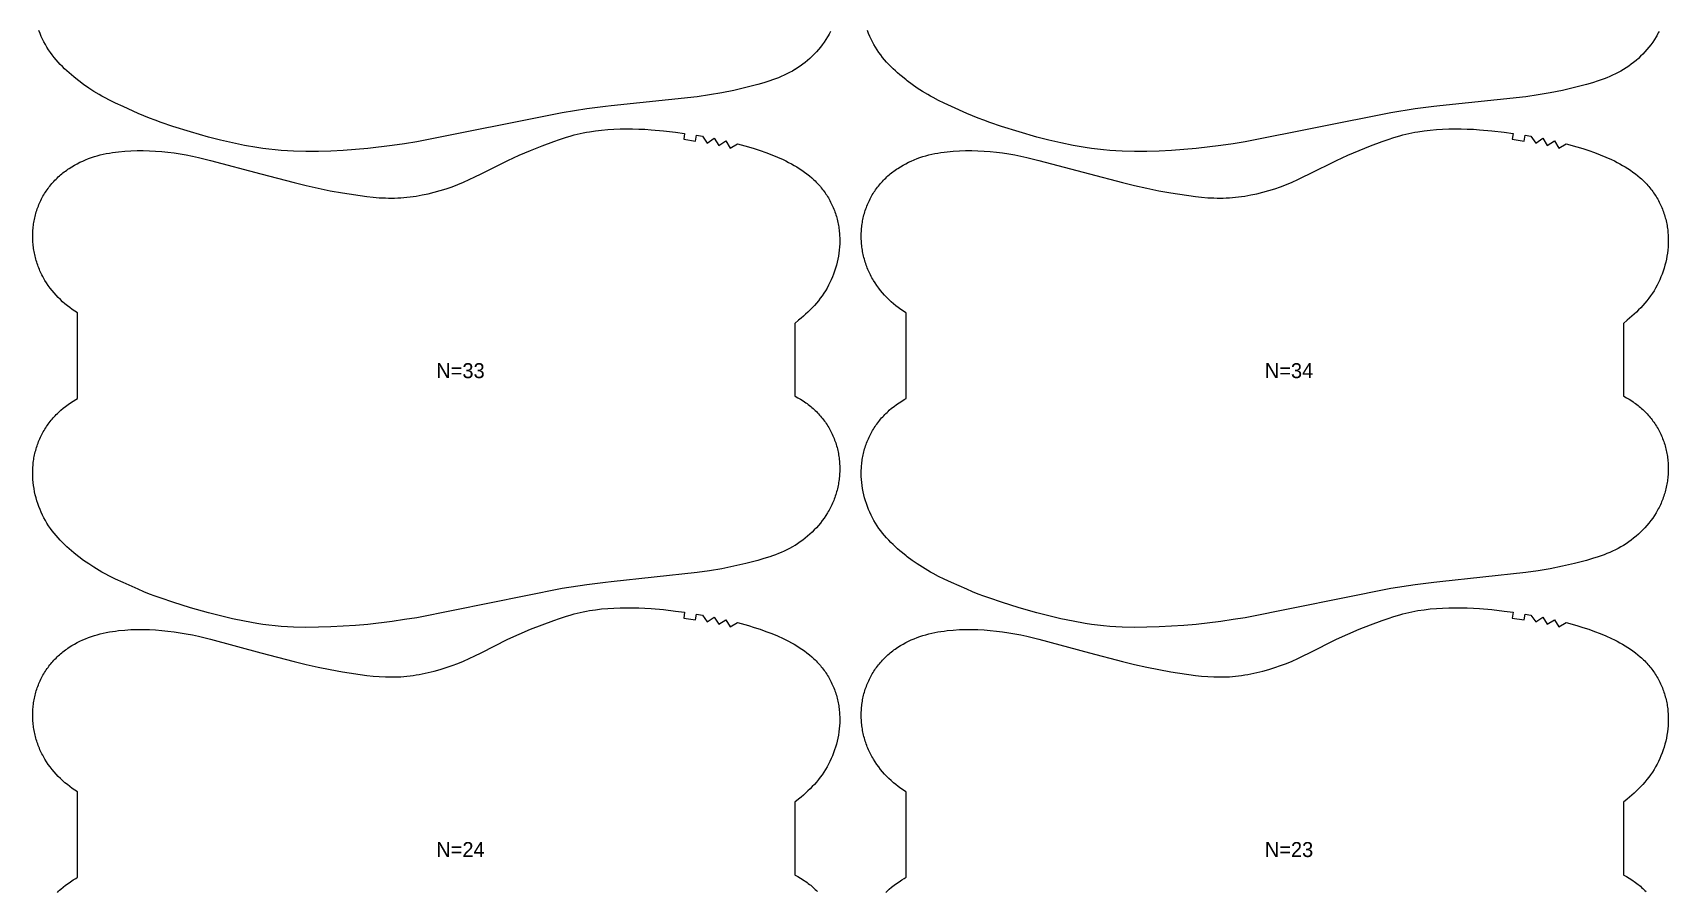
# Model space of a CAD drawing. Header units: inches. Extents: x 1 to 1936, y -76 to 1061.
# Drawn here: x 1108 to 1653, y 487 to 774 of the extents above; entities that cross this region are included whole.
import ezdxf

# ---------------------------------------------------------------- set-up
doc = ezdxf.new("R2010")
doc.units = ezdxf.units.IN

msp = doc.modelspace()

# ---------------------------------------------------------------- linework, layer by layer
at = {"layer": '1'}
for points in [[(1373.7407, 774.2627), (1373.5026, 773.8053), (1373.2563, 773.3522), (1373.002, 772.9034), (1372.7399, 772.459), (1372.1928, 771.5839), (1371.616, 770.7277), (1371.0109, 769.8911), (1370.3787, 769.075), (1369.7204, 768.2801), (1369.0369, 767.5069), (1368.3292, 766.7561), (1367.598, 766.0282), (1366.8442, 765.3238), (1366.0686, 764.6434), (1365.272, 763.9877), (1364.4554, 763.3572), (1363.6195, 762.7524), (1362.7654, 762.1734), (1361.8941, 761.6204), (1361.827, 761.5805), (1361.0068, 761.0934), (1360.1045, 760.5925), (1359.1883, 760.1177), (1358.2592, 759.6693), (1357.3183, 759.2472), (1356.3667, 758.8512), (1355.4055, 758.4792), (1354.4359, 758.1286), (1353.459, 757.7972), (1351.4882, 757.1817), (1349.5023, 756.6129), (1345.5097, 755.5638), (1341.4917, 754.6256), (1337.4472, 753.8029), (1333.379, 753.1066), (1329.2918, 752.5388), (1300.5636, 749.4704), (1298.6248, 749.24), (1292.3677, 748.4965), (1284.2209, 747.1695), (1235.6524, 737.4778), (1231.5785, 736.818), (1227.4924, 736.2339), (1219.2966, 735.2531), (1215.1859, 734.8849), (1211.0684, 734.6014), (1206.9464, 734.3974), (1202.8209, 734.2741), (1198.6932, 734.24), (1194.5672, 734.3268), (1192.5062, 734.4266), (1190.4475, 734.5669), (1188.3922, 734.7488), (1186.3411, 734.9732), (1184.2951, 735.2402), (1182.2544, 735.5472), (1178.1902, 736.2674), (1174.1495, 737.108), (1170.1312, 738.0494), (1166.1337, 739.0765), (1160.2099, 740.7622), (1154.2743, 742.6292), (1150.3615, 743.9466), (1148.4199, 744.6452), (1146.4934, 745.3817), (1144.5843, 746.1613), (1142.6889, 746.9754), (1137.6675, 749.24), (1135.1604, 750.3707), (1133.3022, 751.2672), (1131.4705, 752.2137), (1130.5673, 752.7106), (1129.6731, 753.2237), (1127.9112, 754.2962), (1126.1846, 755.4264), (1124.4929, 756.6094), (1122.8369, 757.842), (1122.5, 758.1098), (1121.2214, 759.1264), (1120.4308, 759.7894), (1119.6524, 760.4668), (1118.8872, 761.1592), (1118.1358, 761.867), (1117.3991, 762.5908), (1116.6789, 763.331), (1115.9771, 764.0882), (1115.2954, 764.8628), (1114.6358, 765.6554), (1114.0002, 766.4666), (1113.3904, 767.2967), (1112.8084, 768.1464), (1112.2556, 769.0158), (1111.7325, 769.9039), (1111.2391, 770.8096), (1110.7753, 771.7314), (1110.3413, 772.6681), (1109.9371, 773.6184), (1109.5626, 774.581)], [(1650.2407, 774.2627), (1650.0026, 773.8053), (1649.7563, 773.3522), (1649.502, 772.9034), (1649.2399, 772.459), (1648.6928, 771.5839), (1648.116, 770.7277), (1647.5109, 769.8911), (1646.8787, 769.075), (1646.2204, 768.2801), (1645.5369, 767.5069), (1644.8292, 766.7561), (1644.098, 766.0282), (1643.3442, 765.3238), (1642.5686, 764.6434), (1641.772, 763.9877), (1640.9554, 763.3572), (1640.1195, 762.7524), (1639.2654, 762.1734), (1638.3941, 761.6204), (1638.327, 761.5805), (1637.5068, 761.0934), (1636.6045, 760.5925), (1635.6883, 760.1177), (1634.7592, 759.6693), (1633.8183, 759.2472), (1632.8667, 758.8512), (1631.9055, 758.4792), (1630.9359, 758.1286), (1629.959, 757.7972), (1627.9882, 757.1817), (1626.0023, 756.6129), (1622.0097, 755.5638), (1617.9917, 754.6256), (1613.9472, 753.8029), (1609.879, 753.1066), (1605.7918, 752.5388), (1577.0636, 749.4704), (1575.1248, 749.24), (1568.8677, 748.4965), (1560.7209, 747.1695), (1512.1524, 737.4778), (1508.0785, 736.818), (1503.9924, 736.2339), (1495.7966, 735.2531), (1491.6859, 734.8849), (1487.5684, 734.6014), (1483.4464, 734.3974), (1479.3209, 734.2741), (1475.1932, 734.24), (1471.0672, 734.3268), (1469.0062, 734.4266), (1466.9475, 734.5669), (1464.8922, 734.7488), (1462.8411, 734.9732), (1460.7951, 735.2402), (1458.7544, 735.5472), (1454.6902, 736.2674), (1450.6495, 737.108), (1446.6312, 738.0494), (1442.6337, 739.0765), (1436.7099, 740.7622), (1430.7743, 742.6292), (1426.8615, 743.9466), (1424.9199, 744.6452), (1422.9934, 745.3817), (1421.0843, 746.1613), (1419.1889, 746.9754), (1414.1675, 749.24), (1411.6604, 750.3707), (1409.8022, 751.2672), (1407.9705, 752.2137), (1407.0673, 752.7106), (1406.1731, 753.2237), (1404.4112, 754.2962), (1402.6846, 755.4264), (1400.9929, 756.6094), (1399.3369, 757.842), (1399, 758.1098), (1397.7214, 759.1264), (1396.9308, 759.7894), (1396.1524, 760.4668), (1395.3872, 761.1592), (1394.6358, 761.867), (1393.8991, 762.5908), (1393.1789, 763.331), (1392.4771, 764.0882), (1391.7954, 764.8628), (1391.1358, 765.6554), (1390.5002, 766.4666), (1389.8904, 767.2967), (1389.3084, 768.1464), (1388.7556, 769.0158), (1388.2325, 769.9039), (1387.7391, 770.8096), (1387.2753, 771.7314), (1386.8413, 772.6681), (1386.4371, 773.6184), (1386.0626, 774.581)], [(1115.7284, 486.9273), (1116.0991, 487.285), (1116.4765, 487.6356), (1116.8602, 487.9792), (1117.6457, 488.6457), (1118.4536, 489.2858), (1119.2819, 489.9006), (1120.1286, 490.4915), (1120.9916, 491.0595), (1121.8688, 491.606), (1122.5, 491.9792), (1122.5, 520.4799), (1122.4328, 520.5198), (1121.5616, 521.0728), (1120.7075, 521.6518), (1119.8716, 522.2566), (1119.055, 522.8871), (1118.2584, 523.5429), (1117.4828, 524.2232), (1116.729, 524.9276), (1115.9978, 525.6555), (1115.2901, 526.4063), (1114.6066, 527.1795), (1113.9483, 527.9744), (1113.316, 528.7905), (1112.7109, 529.6271), (1112.1342, 530.4833), (1111.5871, 531.3584), (1111.3249, 531.8028), (1111.0707, 532.2516), (1110.8244, 532.7048), (1110.5863, 533.1622), (1110.3564, 533.6237), (1110.135, 534.0893), (1109.9222, 534.5588), (1109.7181, 535.0322), (1109.5229, 535.5093), (1109.3367, 535.99), (1109.1593, 536.4741), (1108.9908, 536.9615), (1108.8313, 537.4519), (1108.6808, 537.9452), (1108.5392, 538.4412), (1108.4065, 538.9397), (1108.2829, 539.4406), (1108.1683, 539.9437), (1108.0627, 540.4489), (1107.9661, 540.9559), (1107.8785, 541.4645), (1107.8, 541.9747), (1107.7306, 542.4862), (1107.6702, 542.9988), (1107.6189, 543.5124), (1107.5768, 544.0268), (1107.5437, 544.5419), (1107.5199, 545.0575), (1107.5053, 545.5733), (1107.5, 546.0893), (1107.504, 546.6052), (1107.5173, 547.121), (1107.5399, 547.6364), (1107.572, 548.1512), (1107.6135, 548.6653), (1107.6645, 549.1786), (1107.725, 549.6907), (1107.7951, 550.2017), (1107.8747, 550.7113), (1107.964, 551.2193), (1108.0629, 551.7256), (1108.1714, 552.23), (1108.2895, 552.7322), (1108.4172, 553.2322), (1108.5543, 553.7296), (1108.701, 554.2243), (1108.8571, 554.716), (1109.0227, 555.2047), (1109.1976, 555.6901), (1109.3819, 556.1719), (1109.5755, 556.65), (1109.7783, 557.1243), (1109.9905, 557.5944), (1110.2118, 558.0602), (1110.4424, 558.5215), (1110.682, 558.9782), (1110.9308, 559.4299), (1111.1886, 559.8766), (1111.4552, 560.3181), (1111.7304, 560.7543), (1112.0142, 561.185), (1112.3065, 561.6102), (1112.6069, 562.0295), (1112.9155, 562.443), (1113.2321, 562.8504), (1113.5564, 563.2517), (1113.8885, 563.6466), (1114.2281, 564.0351), (1114.5751, 564.4169), (1114.9293, 564.792), (1115.2907, 565.1602), (1115.659, 565.5214), (1116.0341, 565.8754), (1116.4158, 566.2222), (1116.804, 566.5618), (1117.1985, 566.8941), (1117.599, 567.2192), (1118.0054, 567.5369), (1118.4176, 567.8473), (1118.8352, 568.1504), (1119.2581, 568.4461), (1119.6862, 568.7343), (1120.557, 569.2886), (1121.4462, 569.813), (1122.3521, 570.3072), (1123.2734, 570.7713), (1124.2089, 571.2055), (1125.1574, 571.6104), (1126.1178, 571.9864), (1127.0891, 572.334), (1128.07, 572.6537), (1129.0594, 572.9459), (1130.0562, 573.2112), (1131.0594, 573.4501), (1132.0683, 573.6638), (1133.082, 573.8536), (1134.1001, 574.0208), (1135.1218, 574.1667), (1136.1464, 574.2926), (1138.202, 574.4895), (1140.2622, 574.6206), (1142.3247, 574.6886), (1144.3879, 574.6948), (1146.4502, 574.6406), (1148.5101, 574.5277), (1150.5667, 574.3602), (1152.6191, 574.1427), (1154.6666, 573.8797), (1156.7082, 573.5749), (1158.743, 573.2283), (1160.7696, 572.8392), (1162.7871, 572.4067), (1166.795, 571.4248), (1183.6772, 566.9225), (1194.7113, 563.9798), (1198.7236, 563.0119), (1202.7527, 562.1163), (1206.7983, 561.299), (1210.8583, 560.5574), (1219.0219, 559.3452), (1219.0219, 559.3452), (1221.0751, 559.1274), (1223.1325, 558.9602), (1225.1929, 558.8549), (1226.2239, 558.829), (1227.255, 558.8228), (1228.2862, 558.8376), (1229.317, 558.8732), (1230.3471, 558.9293), (1231.3761, 559.0055), (1232.4035, 559.1014), (1233.4291, 559.2168), (1234.4522, 559.3513), (1235.4727, 559.5044), (1236.4901, 559.6758), (1237.5042, 559.8651), (1239.5221, 560.2951), (1241.5255, 560.7901), (1243.5134, 561.346), (1245.4844, 561.9594), (1247.4364, 562.6301), (1249.3671, 563.3586), (1251.2741, 564.1455), (1253.1562, 564.9889), (1255.0184, 565.8772), (1257.1049, 566.9225), (1266.0896, 571.4236), (1269.8455, 573.1338), (1273.6475, 574.7406), (1277.4845, 576.2592), (1281.3551, 577.693), (1283.3038, 578.3755), (1285.2642, 579.0222), (1287.2391, 579.6181), (1288.233, 579.8924), (1289.2316, 580.1486), (1290.2353, 580.3851), (1291.2436, 580.6022), (1292.2561, 580.8003), (1293.2722, 580.9799), (1295.3137, 581.2863), (1297.3642, 581.5257), (1299.4201, 581.7028), (1301.4799, 581.8237), (1303.5423, 581.8948), (1305.6059, 581.9225), (1307.6697, 581.912), (1309.7328, 581.8642), (1311.7945, 581.7787), (1313.8542, 581.6552), (1317.9655, 581.2996), (1322.0664, 580.8299), (1325.0565, 580.434), (1325.0577, 580.4338), (1324.7809, 578.45), (1328.6959, 577.8634), (1329.013, 579.8381), (1330.9858, 579.5101), (1332.5915, 577.1923), (1334.9191, 578.7828), (1336.4599, 576.4234), (1338.8303, 577.946), (1340.2961, 575.5403), (1342.7135, 576.9871), (1346.321, 575.9783), (1348.2957, 575.3766), (1350.258, 574.7367), (1352.2046, 574.0522), (1354.132, 573.3166), (1356.0365, 572.5238), (1357.9138, 571.6685), (1358.8408, 571.2159), (1359.7594, 570.746), (1360.6689, 570.258), (1361.5688, 569.7513), (1362.4582, 569.2254), (1363.3354, 568.679), (1364.1984, 568.1109), (1365.045, 567.5201), (1365.8733, 566.9052), (1366.6813, 566.2651), (1367.4668, 565.5986), (1367.8505, 565.255), (1368.2278, 564.9045), (1368.5986, 564.5467), (1368.9626, 564.1819), (1369.3197, 563.8103), (1369.6699, 563.4318), (1370.013, 563.0468), (1370.3489, 562.6554), (1370.6774, 562.2577), (1370.9986, 561.8538), (1371.3122, 561.444), (1371.6181, 561.0283), (1371.9162, 560.607), (1372.2064, 560.1801), (1372.4887, 559.7479), (1372.7628, 559.3104), (1373.0286, 558.8679), (1373.2861, 558.4205), (1373.5351, 557.9683), (1373.7756, 557.5116), (1374.0074, 557.0504), (1374.2306, 556.585), (1374.4449, 556.1155), (1374.6505, 555.6421), (1374.8471, 555.165), (1375.0347, 554.6843), (1375.2133, 554.2002), (1375.3827, 553.7129), (1375.5429, 553.2225), (1375.6938, 552.7293), (1375.8353, 552.2334), (1375.9674, 551.7349), (1376.0901, 551.234), (1376.2031, 550.731), (1376.3065, 550.2259), (1376.4003, 549.719), (1376.4846, 549.2104), (1376.5594, 548.7002), (1376.6249, 548.1888), (1376.6811, 547.6761), (1376.7281, 547.1625), (1376.7659, 546.648), (1376.7946, 546.1329), (1376.8143, 545.6173), (1376.827, 544.5853), (1376.8045, 543.5534), (1376.7474, 542.523), (1376.6562, 541.4953), (1376.5315, 540.4714), (1376.3739, 539.452), (1376.1837, 538.4381), (1375.9617, 537.4305), (1375.7082, 536.4301), (1375.4238, 535.4377), (1375.1091, 534.4541), (1374.7644, 533.4805), (1374.3899, 532.5178), (1373.9857, 531.5675), (1373.5516, 530.6308), (1373.0879, 529.709), (1372.5945, 528.8034), (1372.0713, 527.9152), (1371.5186, 527.0458), (1370.9366, 526.1961), (1370.3268, 525.366), (1369.6912, 524.5549), (1369.0316, 523.7622), (1368.3499, 522.9876), (1367.648, 522.2304), (1366.9278, 521.4902), (1366.1912, 520.7664), (1365.4398, 520.0586), (1364.6746, 519.3662), (1363.8962, 518.6888), (1363.1055, 518.0259), (1361.827, 517.0092), (1361.827, 492.7623), (1361.9749, 492.6878), (1362.8808, 492.1935), (1363.77, 491.6692), (1364.6408, 491.1149), (1365.0689, 490.8267), (1365.4918, 490.531), (1365.9094, 490.2279), (1366.3215, 489.9175), (1366.728, 489.5998), (1367.1285, 489.2747), (1367.5229, 488.9424), (1367.9111, 488.6028), (1368.2929, 488.256), (1368.668, 487.902), (1369.0363, 487.5408), (1369.3977, 487.1726)], [(1392.2284, 486.9273), (1392.5991, 487.285), (1392.9765, 487.6356), (1393.3602, 487.9792), (1394.1457, 488.6457), (1394.9536, 489.2858), (1395.7819, 489.9006), (1396.6286, 490.4915), (1397.4916, 491.0595), (1398.3688, 491.606), (1399, 491.9792), (1399, 520.4799), (1398.9328, 520.5198), (1398.0616, 521.0728), (1397.2075, 521.6518), (1396.3716, 522.2566), (1395.555, 522.8871), (1394.7584, 523.5429), (1393.9828, 524.2232), (1393.229, 524.9276), (1392.4978, 525.6555), (1391.7901, 526.4063), (1391.1066, 527.1795), (1390.4483, 527.9744), (1389.816, 528.7905), (1389.2109, 529.6271), (1388.6342, 530.4833), (1388.0871, 531.3584), (1387.8249, 531.8028), (1387.5707, 532.2516), (1387.3244, 532.7048), (1387.0863, 533.1622), (1386.8564, 533.6237), (1386.635, 534.0893), (1386.4222, 534.5588), (1386.2181, 535.0322), (1386.0229, 535.5093), (1385.8367, 535.99), (1385.6593, 536.4741), (1385.4908, 536.9615), (1385.3313, 537.4519), (1385.1808, 537.9452), (1385.0392, 538.4412), (1384.9065, 538.9397), (1384.7829, 539.4406), (1384.6683, 539.9437), (1384.5627, 540.4489), (1384.4661, 540.9559), (1384.3785, 541.4645), (1384.3, 541.9747), (1384.2306, 542.4862), (1384.1702, 542.9988), (1384.1189, 543.5124), (1384.0768, 544.0268), (1384.0437, 544.5419), (1384.0199, 545.0575), (1384.0053, 545.5733), (1384, 546.0893), (1384.004, 546.6052), (1384.0173, 547.121), (1384.0399, 547.6364), (1384.072, 548.1512), (1384.1135, 548.6653), (1384.1645, 549.1786), (1384.225, 549.6907), (1384.2951, 550.2017), (1384.3747, 550.7113), (1384.464, 551.2193), (1384.5629, 551.7256), (1384.6714, 552.23), (1384.7895, 552.7322), (1384.9172, 553.2322), (1385.0543, 553.7296), (1385.201, 554.2243), (1385.3571, 554.716), (1385.5227, 555.2047), (1385.6976, 555.6901), (1385.8819, 556.1719), (1386.0755, 556.65), (1386.2783, 557.1243), (1386.4905, 557.5944), (1386.7118, 558.0602), (1386.9424, 558.5215), (1387.182, 558.9782), (1387.4308, 559.4299), (1387.6886, 559.8766), (1387.9552, 560.3181), (1388.2304, 560.7543), (1388.5142, 561.185), (1388.8065, 561.6102), (1389.1069, 562.0295), (1389.4155, 562.443), (1389.7321, 562.8504), (1390.0564, 563.2517), (1390.3885, 563.6466), (1390.7281, 564.0351), (1391.0751, 564.4169), (1391.4293, 564.792), (1391.7907, 565.1602), (1392.159, 565.5214), (1392.5341, 565.8754), (1392.9158, 566.2222), (1393.304, 566.5618), (1393.6985, 566.8941), (1394.099, 567.2192), (1394.5054, 567.5369), (1394.9176, 567.8473), (1395.3352, 568.1504), (1395.7581, 568.4461), (1396.1862, 568.7343), (1397.057, 569.2886), (1397.9462, 569.813), (1398.8521, 570.3072), (1399.7734, 570.7713), (1400.7089, 571.2055), (1401.6574, 571.6104), (1402.6178, 571.9864), (1403.5891, 572.334), (1404.57, 572.6537), (1405.5594, 572.9459), (1406.5562, 573.2112), (1407.5594, 573.4501), (1408.5683, 573.6638), (1409.582, 573.8536), (1410.6001, 574.0208), (1411.6218, 574.1667), (1412.6464, 574.2926), (1414.702, 574.4895), (1416.7622, 574.6206), (1418.8247, 574.6886), (1420.8879, 574.6948), (1422.9502, 574.6406), (1425.0101, 574.5277), (1427.0667, 574.3602), (1429.1191, 574.1427), (1431.1666, 573.8797), (1433.2082, 573.5749), (1435.243, 573.2283), (1437.2696, 572.8392), (1439.2871, 572.4067), (1443.295, 571.4248), (1460.1772, 566.9225), (1471.2113, 563.9798), (1475.2236, 563.0119), (1479.2527, 562.1163), (1483.2983, 561.299), (1487.3583, 560.5574), (1495.5219, 559.3452), (1495.5219, 559.3452), (1497.5751, 559.1274), (1499.6325, 558.9602), (1501.6929, 558.8549), (1502.7239, 558.829), (1503.755, 558.8228), (1504.7862, 558.8376), (1505.817, 558.8732), (1506.8471, 558.9293), (1507.8761, 559.0055), (1508.9035, 559.1014), (1509.9291, 559.2168), (1510.9522, 559.3513), (1511.9727, 559.5044), (1512.9901, 559.6758), (1514.0042, 559.8651), (1516.0221, 560.2951), (1518.0255, 560.7901), (1520.0134, 561.346), (1521.9844, 561.9594), (1523.9364, 562.6301), (1525.8671, 563.3586), (1527.7741, 564.1455), (1529.6562, 564.9889), (1531.5184, 565.8772), (1533.6049, 566.9225), (1542.5896, 571.4236), (1546.3455, 573.1338), (1550.1475, 574.7406), (1553.9845, 576.2592), (1557.8551, 577.693), (1559.8038, 578.3755), (1561.7642, 579.0222), (1563.7391, 579.6181), (1564.733, 579.8924), (1565.7316, 580.1486), (1566.7353, 580.3851), (1567.7436, 580.6022), (1568.7561, 580.8003), (1569.7722, 580.9799), (1571.8137, 581.2863), (1573.8642, 581.5257), (1575.9201, 581.7028), (1577.9799, 581.8237), (1580.0423, 581.8948), (1582.1059, 581.9225), (1584.1697, 581.912), (1586.2328, 581.8642), (1588.2945, 581.7787), (1590.3542, 581.6552), (1594.4655, 581.2996), (1598.5664, 580.8299), (1601.5565, 580.434), (1601.5577, 580.4338), (1601.2809, 578.45), (1605.1959, 577.8634), (1605.513, 579.8381), (1607.4858, 579.5101), (1609.0915, 577.1923), (1611.4191, 578.7828), (1612.9599, 576.4234), (1615.3303, 577.946), (1616.7961, 575.5403), (1619.2135, 576.9871), (1622.821, 575.9783), (1624.7957, 575.3766), (1626.758, 574.7367), (1628.7046, 574.0522), (1630.632, 573.3166), (1632.5365, 572.5238), (1634.4138, 571.6685), (1635.3408, 571.2159), (1636.2594, 570.746), (1637.1689, 570.258), (1638.0688, 569.7513), (1638.9582, 569.2254), (1639.8354, 568.679), (1640.6984, 568.1109), (1641.545, 567.5201), (1642.3733, 566.9052), (1643.1813, 566.2651), (1643.9668, 565.5986), (1644.3505, 565.255), (1644.7278, 564.9045), (1645.0986, 564.5467), (1645.4626, 564.1819), (1645.8197, 563.8103), (1646.1699, 563.4318), (1646.513, 563.0468), (1646.8489, 562.6554), (1647.1774, 562.2577), (1647.4986, 561.8538), (1647.8122, 561.444), (1648.1181, 561.0283), (1648.4162, 560.607), (1648.7064, 560.1801), (1648.9887, 559.7479), (1649.2628, 559.3104), (1649.5286, 558.8679), (1649.7861, 558.4205), (1650.0351, 557.9683), (1650.2756, 557.5116), (1650.5074, 557.0504), (1650.7306, 556.585), (1650.9449, 556.1155), (1651.1505, 555.6421), (1651.3471, 555.165), (1651.5347, 554.6843), (1651.7133, 554.2002), (1651.8827, 553.7129), (1652.0429, 553.2225), (1652.1938, 552.7293), (1652.3353, 552.2334), (1652.4674, 551.7349), (1652.5901, 551.234), (1652.7031, 550.731), (1652.8065, 550.2259), (1652.9003, 549.719), (1652.9846, 549.2104), (1653.0594, 548.7002), (1653.1249, 548.1888), (1653.1811, 547.6761), (1653.2281, 547.1625), (1653.2659, 546.648), (1653.2946, 546.1329), (1653.3143, 545.6173), (1653.327, 544.5853), (1653.3045, 543.5534), (1653.2474, 542.523), (1653.1562, 541.4953), (1653.0315, 540.4714), (1652.8739, 539.452), (1652.6837, 538.4381), (1652.4617, 537.4305), (1652.2082, 536.4301), (1651.9238, 535.4377), (1651.6091, 534.4541), (1651.2644, 533.4805), (1650.8899, 532.5178), (1650.4857, 531.5675), (1650.0516, 530.6308), (1649.5879, 529.709), (1649.0945, 528.8034), (1648.5713, 527.9152), (1648.0186, 527.0458), (1647.4366, 526.1961), (1646.8268, 525.366), (1646.1912, 524.5549), (1645.5316, 523.7622), (1644.8499, 522.9876), (1644.148, 522.2304), (1643.4278, 521.4902), (1642.6912, 520.7664), (1641.9398, 520.0586), (1641.1746, 519.3662), (1640.3962, 518.6888), (1639.6055, 518.0259), (1638.327, 517.0092), (1638.327, 492.7623), (1638.4749, 492.6878), (1639.3808, 492.1935), (1640.27, 491.6692), (1641.1408, 491.1149), (1641.5689, 490.8267), (1641.9918, 490.531), (1642.4094, 490.2279), (1642.8215, 489.9175), (1643.228, 489.5998), (1643.6285, 489.2747), (1644.0229, 488.9424), (1644.4111, 488.6028), (1644.7929, 488.256), (1645.168, 487.902), (1645.5363, 487.5408), (1645.8977, 487.1726)]]:
    msp.add_lwpolyline(points, dxfattribs=at)
for points in [[(1219.0219, 719.2052), (1221.0751, 718.9874), (1223.1325, 718.8202), (1225.1929, 718.7149), (1226.2239, 718.689), (1227.255, 718.6828), (1228.2862, 718.6976), (1229.317, 718.7332), (1230.3471, 718.7893), (1231.3761, 718.8655), (1232.4035, 718.9614), (1233.4291, 719.0768), (1234.4522, 719.2113), (1235.4727, 719.3644), (1236.4901, 719.5358), (1237.5042, 719.7251), (1239.5221, 720.1551), (1241.5255, 720.6501), (1243.5134, 721.206), (1245.4844, 721.8194), (1247.4364, 722.4901), (1249.3671, 723.2186), (1251.2741, 724.0055), (1253.1562, 724.8489), (1255.0184, 725.7372), (1257.1049, 726.7825), (1266.0896, 731.2836), (1269.8455, 732.9938), (1273.6475, 734.6006), (1277.4845, 736.1192), (1281.3551, 737.553), (1283.3038, 738.2355), (1285.2642, 738.8822), (1287.2391, 739.4781), (1288.233, 739.7524), (1289.2316, 740.0086), (1290.2353, 740.2451), (1291.2436, 740.4622), (1292.2561, 740.6603), (1293.2722, 740.8399), (1295.3137, 741.1463), (1297.3642, 741.3857), (1299.4201, 741.5628), (1301.4799, 741.6837), (1303.5423, 741.7548), (1305.6059, 741.7825), (1307.6697, 741.772), (1309.7328, 741.7242), (1311.7945, 741.6387), (1313.8542, 741.5152), (1317.9655, 741.1596), (1322.0664, 740.6899), (1325.0565, 740.294), (1325.0577, 740.2938), (1324.7809, 738.31), (1328.6959, 737.7234), (1329.013, 739.6981), (1330.9858, 739.3701), (1332.5915, 737.0523), (1334.9191, 738.6428), (1336.4599, 736.2834), (1338.8303, 737.806), (1340.2961, 735.4003), (1342.7135, 736.8471), (1346.321, 735.8383), (1348.2957, 735.2366), (1350.258, 734.5967), (1352.2046, 733.9122), (1354.132, 733.1766), (1356.0365, 732.3838), (1357.9138, 731.5285), (1358.8408, 731.0759), (1359.7594, 730.606), (1360.6689, 730.118), (1361.5688, 729.6113), (1362.4582, 729.0854), (1363.3354, 728.539), (1364.1984, 727.9709), (1365.045, 727.3801), (1365.8733, 726.7652), (1366.6813, 726.1251), (1367.4668, 725.4586), (1367.8505, 725.115), (1368.2278, 724.7645), (1368.5986, 724.4067), (1368.9626, 724.0419), (1369.3197, 723.6703), (1369.6699, 723.2918), (1370.013, 722.9068), (1370.3489, 722.5154), (1370.6774, 722.1177), (1370.9986, 721.7138), (1371.3122, 721.304), (1371.6181, 720.8883), (1371.9162, 720.467), (1372.2064, 720.0401), (1372.4887, 719.6079), (1372.7628, 719.1704), (1373.0286, 718.7279), (1373.2861, 718.2805), (1373.5351, 717.8283), (1373.7756, 717.3716), (1374.0074, 716.9104), (1374.2306, 716.445), (1374.4449, 715.9755), (1374.6505, 715.5021), (1374.8471, 715.025), (1375.0347, 714.5443), (1375.2133, 714.0602), (1375.3827, 713.5729), (1375.5429, 713.0825), (1375.6938, 712.5893), (1375.8353, 712.0934), (1375.9674, 711.5949), (1376.0901, 711.094), (1376.2031, 710.591), (1376.3065, 710.0859), (1376.4003, 709.579), (1376.4846, 709.0704), (1376.5594, 708.5602), (1376.6249, 708.0488), (1376.6811, 707.5361), (1376.7281, 707.0225), (1376.7659, 706.508), (1376.7946, 705.9929), (1376.8143, 705.4773), (1376.827, 704.4453), (1376.8045, 703.4134), (1376.7474, 702.383), (1376.6562, 701.3553), (1376.5315, 700.3314), (1376.3739, 699.312), (1376.1837, 698.2981), (1375.9617, 697.2905), (1375.7082, 696.2901), (1375.4238, 695.2977), (1375.1091, 694.3141), (1374.7644, 693.3405), (1374.3899, 692.3778), (1373.9857, 691.4275), (1373.5516, 690.4908), (1373.0879, 689.569), (1372.5945, 688.6634), (1372.0713, 687.7752), (1371.5186, 686.9058), (1370.9366, 686.0561), (1370.3268, 685.226), (1369.6912, 684.4149), (1369.0316, 683.6222), (1368.3499, 682.8476), (1367.648, 682.0904), (1366.9278, 681.3502), (1366.1912, 680.6264), (1365.4398, 679.9186), (1364.6746, 679.2262), (1363.8962, 678.5488), (1363.1055, 677.8859), (1361.827, 676.8692), (1361.827, 652.6223), (1361.9749, 652.5478), (1362.8808, 652.0535), (1363.77, 651.5292), (1364.6408, 650.9749), (1365.0689, 650.6867), (1365.4918, 650.391), (1365.9094, 650.0879), (1366.3215, 649.7775), (1366.728, 649.4598), (1367.1285, 649.1347), (1367.5229, 648.8024), (1367.9111, 648.4628), (1368.2929, 648.116), (1368.668, 647.762), (1369.0363, 647.4008), (1369.3977, 647.0326), (1369.7519, 646.6575), (1370.0989, 646.2757), (1370.4385, 645.8872), (1370.7705, 645.4923), (1371.0949, 645.091), (1371.4115, 644.6836), (1371.7201, 644.2701), (1372.0205, 643.8508), (1372.3127, 643.4256), (1372.5965, 642.9949), (1372.8718, 642.5587), (1373.1384, 642.1172), (1373.3962, 641.6705), (1373.6449, 641.2187), (1373.8846, 640.7621), (1374.1152, 640.3008), (1374.3365, 639.835), (1374.5486, 639.3648), (1374.7515, 638.8906), (1374.9451, 638.4125), (1375.1294, 637.9306), (1375.3043, 637.4453), (1375.4699, 636.9566), (1375.626, 636.4649), (1375.7726, 635.9702), (1375.9098, 635.4728), (1376.0375, 634.9728), (1376.1556, 634.4706), (1376.2641, 633.9662), (1376.363, 633.4599), (1376.4523, 632.9519), (1376.5319, 632.4423), (1376.6019, 631.9313), (1376.6625, 631.4191), (1376.7134, 630.9059), (1376.755, 630.3918), (1376.787, 629.8769), (1376.8097, 629.3616), (1376.823, 628.8458), (1376.827, 628.3299), (1376.8217, 627.8139), (1376.8071, 627.298), (1376.7832, 626.7825), (1376.7502, 626.2674), (1376.7081, 625.753), (1376.6568, 625.2394), (1376.5964, 624.7267), (1376.527, 624.2153), (1376.4485, 623.7051), (1376.3609, 623.1964), (1376.2643, 622.6895), (1376.1587, 622.1843), (1376.0441, 621.6812), (1375.9204, 621.1803), (1375.7878, 620.6818), (1375.6462, 620.1858), (1375.4957, 619.6925), (1375.3362, 619.2021), (1375.1677, 618.7147), (1374.9903, 618.2306), (1374.804, 617.7499), (1374.6088, 617.2728), (1374.4048, 616.7994), (1374.192, 616.3299), (1373.9706, 615.8643), (1373.7407, 615.4027), (1373.5026, 614.9453), (1373.2563, 614.4922), (1373.002, 614.0434), (1372.7399, 613.599), (1372.1928, 612.7239), (1371.616, 611.8677), (1371.0109, 611.0311), (1370.3787, 610.215), (1369.7204, 609.4201), (1369.0369, 608.6469), (1368.3292, 607.8961), (1367.598, 607.1682), (1366.8442, 606.4638), (1366.0686, 605.7834), (1365.272, 605.1277), (1364.4554, 604.4972), (1363.6195, 603.8924), (1362.7654, 603.3134), (1361.8941, 602.7604), (1361.827, 602.7205), (1361.0068, 602.2334), (1360.1045, 601.7325), (1359.1883, 601.2577), (1358.2592, 600.8093), (1357.3183, 600.3872), (1356.3667, 599.9912), (1355.4055, 599.6192), (1354.4359, 599.2686), (1353.459, 598.9372), (1351.4882, 598.3217), (1349.5023, 597.7529), (1345.5097, 596.7038), (1341.4917, 595.7656), (1337.4472, 594.9429), (1333.379, 594.2466), (1329.2918, 593.6788), (1300.5636, 590.6104), (1298.6248, 590.38), (1292.3677, 589.6365), (1284.2209, 588.3095), (1235.6524, 578.6178), (1231.5785, 577.958), (1227.4924, 577.3739), (1219.2966, 576.3931), (1215.1859, 576.0249), (1211.0684, 575.7414), (1206.9464, 575.5374), (1202.8209, 575.4141), (1198.6932, 575.38), (1194.5672, 575.4668), (1192.5062, 575.5666), (1190.4475, 575.7069), (1188.3922, 575.8888), (1186.3411, 576.1132), (1184.2951, 576.3802), (1182.2544, 576.6872), (1178.1902, 577.4074), (1174.1495, 578.248), (1170.1312, 579.1894), (1166.1337, 580.2165), (1160.2099, 581.9022), (1154.2743, 583.7692), (1150.3615, 585.0866), (1148.4199, 585.7852), (1146.4934, 586.5217), (1144.5843, 587.3013), (1142.6889, 588.1154), (1137.6675, 590.38), (1135.1604, 591.5107), (1133.3022, 592.4072), (1131.4705, 593.3537), (1130.5673, 593.8506), (1129.6731, 594.3637), (1127.9112, 595.4362), (1126.1846, 596.5664), (1124.4929, 597.7494), (1122.8369, 598.982), (1122.5, 599.2498), (1121.2214, 600.2664), (1120.4308, 600.9294), (1119.6524, 601.6068), (1118.8872, 602.2992), (1118.1358, 603.007), (1117.3991, 603.7308), (1116.6789, 604.471), (1115.9771, 605.2282), (1115.2954, 606.0028), (1114.6358, 606.7954), (1114.0002, 607.6066), (1113.3904, 608.4367), (1112.8084, 609.2864), (1112.2556, 610.1558), (1111.7325, 611.0439), (1111.2391, 611.9496), (1110.7753, 612.8714), (1110.3413, 613.8081), (1109.9371, 614.7584), (1109.5626, 615.721), (1109.2179, 616.6947), (1108.9032, 617.6782), (1108.6188, 618.6707), (1108.3653, 619.6711), (1108.1432, 620.6787), (1107.9531, 621.6926), (1107.7955, 622.712), (1107.6708, 623.7359), (1107.5796, 624.7636), (1107.5225, 625.794), (1107.5, 626.8259), (1107.5127, 627.8579), (1107.5324, 628.3735), (1107.5611, 628.8886), (1107.5989, 629.4031), (1107.6459, 629.9167), (1107.7021, 630.4293), (1107.7676, 630.9408), (1107.8424, 631.4509), (1107.9267, 631.9596), (1108.0205, 632.4665), (1108.1239, 632.9716), (1108.2369, 633.4746), (1108.3595, 633.9755), (1108.4917, 634.4739), (1108.6332, 634.9699), (1108.7841, 635.4631), (1108.9443, 635.9535), (1109.1137, 636.4408), (1109.2923, 636.9249), (1109.4799, 637.4056), (1109.6765, 637.8827), (1109.882, 638.3561), (1110.0964, 638.8256), (1110.3196, 639.291), (1110.5514, 639.7522), (1110.7919, 640.2089), (1111.0409, 640.6611), (1111.2984, 641.1085), (1111.5642, 641.551), (1111.8383, 641.9885), (1112.1205, 642.4207), (1112.4108, 642.8475), (1112.7089, 643.2689), (1113.0148, 643.6845), (1113.3284, 644.0944), (1113.6495, 644.4982), (1113.9781, 644.896), (1114.314, 645.2874), (1114.6571, 645.6724), (1115.0072, 646.0509), (1115.3644, 646.4225), (1115.7284, 646.7873), (1116.0991, 647.145), (1116.4765, 647.4956), (1116.8602, 647.8392), (1117.6457, 648.5057), (1118.4536, 649.1458), (1119.2819, 649.7606), (1120.1286, 650.3515), (1120.9916, 650.9195), (1121.8688, 651.466), (1122.5, 651.8392), (1122.5, 680.3399), (1122.4328, 680.3798), (1121.5616, 680.9328), (1120.7075, 681.5118), (1119.8716, 682.1166), (1119.055, 682.7471), (1118.2584, 683.4029), (1117.4828, 684.0832), (1116.729, 684.7876), (1115.9978, 685.5155), (1115.2901, 686.2663), (1114.6066, 687.0395), (1113.9483, 687.8344), (1113.316, 688.6505), (1112.7109, 689.4871), (1112.1342, 690.3433), (1111.5871, 691.2184), (1111.3249, 691.6628), (1111.0707, 692.1116), (1110.8244, 692.5648), (1110.5863, 693.0222), (1110.3564, 693.4837), (1110.135, 693.9493), (1109.9222, 694.4188), (1109.7181, 694.8922), (1109.5229, 695.3693), (1109.3367, 695.85), (1109.1593, 696.3341), (1108.9908, 696.8215), (1108.8313, 697.3119), (1108.6808, 697.8052), (1108.5392, 698.3012), (1108.4065, 698.7997), (1108.2829, 699.3006), (1108.1683, 699.8037), (1108.0627, 700.3089), (1107.9661, 700.8159), (1107.8785, 701.3245), (1107.8, 701.8347), (1107.7306, 702.3462), (1107.6702, 702.8588), (1107.6189, 703.3724), (1107.5768, 703.8868), (1107.5437, 704.4019), (1107.5199, 704.9175), (1107.5053, 705.4333), (1107.5, 705.9493), (1107.504, 706.4652), (1107.5173, 706.981), (1107.5399, 707.4964), (1107.572, 708.0112), (1107.6135, 708.5253), (1107.6645, 709.0386), (1107.725, 709.5507), (1107.7951, 710.0617), (1107.8747, 710.5713), (1107.964, 711.0793), (1108.0629, 711.5856), (1108.1714, 712.09), (1108.2895, 712.5922), (1108.4172, 713.0922), (1108.5543, 713.5896), (1108.701, 714.0843), (1108.8571, 714.576), (1109.0227, 715.0647), (1109.1976, 715.5501), (1109.3819, 716.0319), (1109.5755, 716.51), (1109.7783, 716.9843), (1109.9905, 717.4544), (1110.2118, 717.9202), (1110.4424, 718.3815), (1110.682, 718.8382), (1110.9308, 719.2899), (1111.1886, 719.7366), (1111.4552, 720.1781), (1111.7304, 720.6143), (1112.0142, 721.045), (1112.3065, 721.4702), (1112.6069, 721.8895), (1112.9155, 722.303), (1113.2321, 722.7104), (1113.5564, 723.1117), (1113.8885, 723.5066), (1114.2281, 723.8951), (1114.5751, 724.2769), (1114.9293, 724.652), (1115.2907, 725.0202), (1115.659, 725.3814), (1116.0341, 725.7354), (1116.4158, 726.0822), (1116.804, 726.4218), (1117.1985, 726.7541), (1117.599, 727.0792), (1118.0054, 727.3969), (1118.4176, 727.7073), (1118.8352, 728.0104), (1119.2581, 728.3061), (1119.6862, 728.5943), (1120.557, 729.1486), (1121.4462, 729.673), (1122.3521, 730.1672), (1123.2734, 730.6313), (1124.2089, 731.0655), (1125.1574, 731.4704), (1126.1178, 731.8464), (1127.0891, 732.194), (1128.07, 732.5137), (1129.0594, 732.8059), (1130.0562, 733.0712), (1131.0594, 733.3101), (1132.0683, 733.5238), (1133.082, 733.7136), (1134.1001, 733.8808), (1135.1218, 734.0267), (1136.1464, 734.1526), (1138.202, 734.3495), (1140.2622, 734.4806), (1142.3247, 734.5486), (1144.3879, 734.5548), (1146.4502, 734.5006), (1148.5101, 734.3877), (1150.5667, 734.2202), (1152.6191, 734.0027), (1154.6666, 733.7397), (1156.7082, 733.4349), (1158.743, 733.0883), (1160.7696, 732.6992), (1162.7871, 732.2667), (1166.795, 731.2848), (1183.6772, 726.7825), (1194.7113, 723.8398), (1198.7236, 722.8719), (1202.7527, 721.9763), (1206.7983, 721.159), (1210.8583, 720.4174), (1219.0219, 719.2052)], [(1495.5219, 719.2052), (1497.5751, 718.9874), (1499.6325, 718.8202), (1501.6929, 718.7149), (1502.7239, 718.689), (1503.755, 718.6828), (1504.7862, 718.6976), (1505.817, 718.7332), (1506.8471, 718.7893), (1507.8761, 718.8655), (1508.9035, 718.9614), (1509.9291, 719.0768), (1510.9522, 719.2113), (1511.9727, 719.3644), (1512.9901, 719.5358), (1514.0042, 719.7251), (1516.0221, 720.1551), (1518.0255, 720.6501), (1520.0134, 721.206), (1521.9844, 721.8194), (1523.9364, 722.4901), (1525.8671, 723.2186), (1527.7741, 724.0055), (1529.6562, 724.8489), (1531.5184, 725.7372), (1533.6049, 726.7825), (1542.5896, 731.2836), (1546.3455, 732.9938), (1550.1475, 734.6006), (1553.9845, 736.1192), (1557.8551, 737.553), (1559.8038, 738.2355), (1561.7642, 738.8822), (1563.7391, 739.4781), (1564.733, 739.7524), (1565.7316, 740.0086), (1566.7353, 740.2451), (1567.7436, 740.4622), (1568.7561, 740.6603), (1569.7722, 740.8399), (1571.8137, 741.1463), (1573.8642, 741.3857), (1575.9201, 741.5628), (1577.9799, 741.6837), (1580.0423, 741.7548), (1582.1059, 741.7825), (1584.1697, 741.772), (1586.2328, 741.7242), (1588.2945, 741.6387), (1590.3542, 741.5152), (1594.4655, 741.1596), (1598.5664, 740.6899), (1601.5565, 740.294), (1601.5577, 740.2938), (1601.2809, 738.31), (1605.1959, 737.7234), (1605.513, 739.6981), (1607.4858, 739.3701), (1609.0915, 737.0523), (1611.4191, 738.6428), (1612.9599, 736.2834), (1615.3303, 737.806), (1616.7961, 735.4003), (1619.2135, 736.8471), (1622.821, 735.8383), (1624.7957, 735.2366), (1626.758, 734.5967), (1628.7046, 733.9122), (1630.632, 733.1766), (1632.5365, 732.3838), (1634.4138, 731.5285), (1635.3408, 731.0759), (1636.2594, 730.606), (1637.1689, 730.118), (1638.0688, 729.6113), (1638.9582, 729.0854), (1639.8354, 728.539), (1640.6984, 727.9709), (1641.545, 727.3801), (1642.3733, 726.7652), (1643.1813, 726.1251), (1643.9668, 725.4586), (1644.3505, 725.115), (1644.7278, 724.7645), (1645.0986, 724.4067), (1645.4626, 724.0419), (1645.8197, 723.6703), (1646.1699, 723.2918), (1646.513, 722.9068), (1646.8489, 722.5154), (1647.1774, 722.1177), (1647.4986, 721.7138), (1647.8122, 721.304), (1648.1181, 720.8883), (1648.4162, 720.467), (1648.7064, 720.0401), (1648.9887, 719.6079), (1649.2628, 719.1704), (1649.5286, 718.7279), (1649.7861, 718.2805), (1650.0351, 717.8283), (1650.2756, 717.3716), (1650.5074, 716.9104), (1650.7306, 716.445), (1650.9449, 715.9755), (1651.1505, 715.5021), (1651.3471, 715.025), (1651.5347, 714.5443), (1651.7133, 714.0602), (1651.8827, 713.5729), (1652.0429, 713.0825), (1652.1938, 712.5893), (1652.3353, 712.0934), (1652.4674, 711.5949), (1652.5901, 711.094), (1652.7031, 710.591), (1652.8065, 710.0859), (1652.9003, 709.579), (1652.9846, 709.0704), (1653.0594, 708.5602), (1653.1249, 708.0488), (1653.1811, 707.5361), (1653.2281, 707.0225), (1653.2659, 706.508), (1653.2946, 705.9929), (1653.3143, 705.4773), (1653.327, 704.4453), (1653.3045, 703.4134), (1653.2474, 702.383), (1653.1562, 701.3553), (1653.0315, 700.3314), (1652.8739, 699.312), (1652.6837, 698.2981), (1652.4617, 697.2905), (1652.2082, 696.2901), (1651.9238, 695.2977), (1651.6091, 694.3141), (1651.2644, 693.3405), (1650.8899, 692.3778), (1650.4857, 691.4275), (1650.0516, 690.4908), (1649.5879, 689.569), (1649.0945, 688.6634), (1648.5713, 687.7752), (1648.0186, 686.9058), (1647.4366, 686.0561), (1646.8268, 685.226), (1646.1912, 684.4149), (1645.5316, 683.6222), (1644.8499, 682.8476), (1644.148, 682.0904), (1643.4278, 681.3502), (1642.6912, 680.6264), (1641.9398, 679.9186), (1641.1746, 679.2262), (1640.3962, 678.5488), (1639.6055, 677.8859), (1638.327, 676.8692), (1638.327, 652.6223), (1638.4749, 652.5478), (1639.3808, 652.0535), (1640.27, 651.5292), (1641.1408, 650.9749), (1641.5689, 650.6867), (1641.9918, 650.391), (1642.4094, 650.0879), (1642.8215, 649.7775), (1643.228, 649.4598), (1643.6285, 649.1347), (1644.0229, 648.8024), (1644.4111, 648.4628), (1644.7929, 648.116), (1645.168, 647.762), (1645.5363, 647.4008), (1645.8977, 647.0326), (1646.2519, 646.6575), (1646.5989, 646.2757), (1646.9385, 645.8872), (1647.2705, 645.4923), (1647.5949, 645.091), (1647.9115, 644.6836), (1648.2201, 644.2701), (1648.5205, 643.8508), (1648.8127, 643.4256), (1649.0965, 642.9949), (1649.3718, 642.5587), (1649.6384, 642.1172), (1649.8962, 641.6705), (1650.1449, 641.2187), (1650.3846, 640.7621), (1650.6152, 640.3008), (1650.8365, 639.835), (1651.0486, 639.3648), (1651.2515, 638.8906), (1651.4451, 638.4125), (1651.6294, 637.9306), (1651.8043, 637.4453), (1651.9699, 636.9566), (1652.126, 636.4649), (1652.2726, 635.9702), (1652.4098, 635.4728), (1652.5375, 634.9728), (1652.6556, 634.4706), (1652.7641, 633.9662), (1652.863, 633.4599), (1652.9523, 632.9519), (1653.0319, 632.4423), (1653.1019, 631.9313), (1653.1625, 631.4191), (1653.2134, 630.9059), (1653.255, 630.3918), (1653.287, 629.8769), (1653.3097, 629.3616), (1653.323, 628.8458), (1653.327, 628.3299), (1653.3217, 627.8139), (1653.3071, 627.298), (1653.2832, 626.7825), (1653.2502, 626.2674), (1653.2081, 625.753), (1653.1568, 625.2394), (1653.0964, 624.7267), (1653.027, 624.2153), (1652.9485, 623.7051), (1652.8609, 623.1964), (1652.7643, 622.6895), (1652.6587, 622.1843), (1652.5441, 621.6812), (1652.4204, 621.1803), (1652.2878, 620.6818), (1652.1462, 620.1858), (1651.9957, 619.6925), (1651.8362, 619.2021), (1651.6677, 618.7147), (1651.4903, 618.2306), (1651.304, 617.7499), (1651.1088, 617.2728), (1650.9048, 616.7994), (1650.692, 616.3299), (1650.4706, 615.8643), (1650.2407, 615.4027), (1650.0026, 614.9453), (1649.7563, 614.4922), (1649.502, 614.0434), (1649.2399, 613.599), (1648.6928, 612.7239), (1648.116, 611.8677), (1647.5109, 611.0311), (1646.8787, 610.215), (1646.2204, 609.4201), (1645.5369, 608.6469), (1644.8292, 607.8961), (1644.098, 607.1682), (1643.3442, 606.4638), (1642.5686, 605.7834), (1641.772, 605.1277), (1640.9554, 604.4972), (1640.1195, 603.8924), (1639.2654, 603.3134), (1638.3941, 602.7604), (1638.327, 602.7205), (1637.5068, 602.2334), (1636.6045, 601.7325), (1635.6883, 601.2577), (1634.7592, 600.8093), (1633.8183, 600.3872), (1632.8667, 599.9912), (1631.9055, 599.6192), (1630.9359, 599.2686), (1629.959, 598.9372), (1627.9882, 598.3217), (1626.0023, 597.7529), (1622.0097, 596.7038), (1617.9917, 595.7656), (1613.9472, 594.9429), (1609.879, 594.2466), (1605.7918, 593.6788), (1577.0636, 590.6104), (1575.1248, 590.38), (1568.8677, 589.6365), (1560.7209, 588.3095), (1512.1524, 578.6178), (1508.0785, 577.958), (1503.9924, 577.3739), (1495.7966, 576.3931), (1491.6859, 576.0249), (1487.5684, 575.7414), (1483.4464, 575.5374), (1479.3209, 575.4141), (1475.1932, 575.38), (1471.0672, 575.4668), (1469.0062, 575.5666), (1466.9475, 575.7069), (1464.8922, 575.8888), (1462.8411, 576.1132), (1460.7951, 576.3802), (1458.7544, 576.6872), (1454.6902, 577.4074), (1450.6495, 578.248), (1446.6312, 579.1894), (1442.6337, 580.2165), (1436.7099, 581.9022), (1430.7743, 583.7692), (1426.8615, 585.0866), (1424.9199, 585.7852), (1422.9934, 586.5217), (1421.0843, 587.3013), (1419.1889, 588.1154), (1414.1675, 590.38), (1411.6604, 591.5107), (1409.8022, 592.4072), (1407.9705, 593.3537), (1407.0673, 593.8506), (1406.1731, 594.3637), (1404.4112, 595.4362), (1402.6846, 596.5664), (1400.9929, 597.7494), (1399.3369, 598.982), (1399, 599.2498), (1397.7214, 600.2664), (1396.9308, 600.9294), (1396.1524, 601.6068), (1395.3872, 602.2992), (1394.6358, 603.007), (1393.8991, 603.7308), (1393.1789, 604.471), (1392.4771, 605.2282), (1391.7954, 606.0028), (1391.1358, 606.7954), (1390.5002, 607.6066), (1389.8904, 608.4367), (1389.3084, 609.2864), (1388.7556, 610.1558), (1388.2325, 611.0439), (1387.7391, 611.9496), (1387.2753, 612.8714), (1386.8413, 613.8081), (1386.4371, 614.7584), (1386.0626, 615.721), (1385.7179, 616.6947), (1385.4032, 617.6782), (1385.1188, 618.6707), (1384.8653, 619.6711), (1384.6432, 620.6787), (1384.4531, 621.6926), (1384.2955, 622.712), (1384.1708, 623.7359), (1384.0796, 624.7636), (1384.0225, 625.794), (1384, 626.8259), (1384.0127, 627.8579), (1384.0324, 628.3735), (1384.0611, 628.8886), (1384.0989, 629.4031), (1384.1459, 629.9167), (1384.2021, 630.4293), (1384.2676, 630.9408), (1384.3424, 631.4509), (1384.4267, 631.9596), (1384.5205, 632.4665), (1384.6239, 632.9716), (1384.7369, 633.4746), (1384.8595, 633.9755), (1384.9917, 634.4739), (1385.1332, 634.9699), (1385.2841, 635.4631), (1385.4443, 635.9535), (1385.6137, 636.4408), (1385.7923, 636.9249), (1385.9799, 637.4056), (1386.1765, 637.8827), (1386.382, 638.3561), (1386.5964, 638.8256), (1386.8196, 639.291), (1387.0514, 639.7522), (1387.2919, 640.2089), (1387.5409, 640.6611), (1387.7984, 641.1085), (1388.0642, 641.551), (1388.3383, 641.9885), (1388.6205, 642.4207), (1388.9108, 642.8475), (1389.2089, 643.2689), (1389.5148, 643.6845), (1389.8284, 644.0944), (1390.1495, 644.4982), (1390.4781, 644.896), (1390.814, 645.2874), (1391.1571, 645.6724), (1391.5072, 646.0509), (1391.8644, 646.4225), (1392.2284, 646.7873), (1392.5991, 647.145), (1392.9765, 647.4956), (1393.3602, 647.8392), (1394.1457, 648.5057), (1394.9536, 649.1458), (1395.7819, 649.7606), (1396.6286, 650.3515), (1397.4916, 650.9195), (1398.3688, 651.466), (1399, 651.8392), (1399, 680.3399), (1398.9328, 680.3798), (1398.0616, 680.9328), (1397.2075, 681.5118), (1396.3716, 682.1166), (1395.555, 682.7471), (1394.7584, 683.4029), (1393.9828, 684.0832), (1393.229, 684.7876), (1392.4978, 685.5155), (1391.7901, 686.2663), (1391.1066, 687.0395), (1390.4483, 687.8344), (1389.816, 688.6505), (1389.2109, 689.4871), (1388.6342, 690.3433), (1388.0871, 691.2184), (1387.8249, 691.6628), (1387.5707, 692.1116), (1387.3244, 692.5648), (1387.0863, 693.0222), (1386.8564, 693.4837), (1386.635, 693.9493), (1386.4222, 694.4188), (1386.2181, 694.8922), (1386.0229, 695.3693), (1385.8367, 695.85), (1385.6593, 696.3341), (1385.4908, 696.8215), (1385.3313, 697.3119), (1385.1808, 697.8052), (1385.0392, 698.3012), (1384.9065, 698.7997), (1384.7829, 699.3006), (1384.6683, 699.8037), (1384.5627, 700.3089), (1384.4661, 700.8159), (1384.3785, 701.3245), (1384.3, 701.8347), (1384.2306, 702.3462), (1384.1702, 702.8588), (1384.1189, 703.3724), (1384.0768, 703.8868), (1384.0437, 704.4019), (1384.0199, 704.9175), (1384.0053, 705.4333), (1384, 705.9493), (1384.004, 706.4652), (1384.0173, 706.981), (1384.0399, 707.4964), (1384.072, 708.0112), (1384.1135, 708.5253), (1384.1645, 709.0386), (1384.225, 709.5507), (1384.2951, 710.0617), (1384.3747, 710.5713), (1384.464, 711.0793), (1384.5629, 711.5856), (1384.6714, 712.09), (1384.7895, 712.5922), (1384.9172, 713.0922), (1385.0543, 713.5896), (1385.201, 714.0843), (1385.3571, 714.576), (1385.5227, 715.0647), (1385.6976, 715.5501), (1385.8819, 716.0319), (1386.0755, 716.51), (1386.2783, 716.9843), (1386.4905, 717.4544), (1386.7118, 717.9202), (1386.9424, 718.3815), (1387.182, 718.8382), (1387.4308, 719.2899), (1387.6886, 719.7366), (1387.9552, 720.1781), (1388.2304, 720.6143), (1388.5142, 721.045), (1388.8065, 721.4702), (1389.1069, 721.8895), (1389.4155, 722.303), (1389.7321, 722.7104), (1390.0564, 723.1117), (1390.3885, 723.5066), (1390.7281, 723.8951), (1391.0751, 724.2769), (1391.4293, 724.652), (1391.7907, 725.0202), (1392.159, 725.3814), (1392.5341, 725.7354), (1392.9158, 726.0822), (1393.304, 726.4218), (1393.6985, 726.7541), (1394.099, 727.0792), (1394.5054, 727.3969), (1394.9176, 727.7073), (1395.3352, 728.0104), (1395.7581, 728.3061), (1396.1862, 728.5943), (1397.057, 729.1486), (1397.9462, 729.673), (1398.8521, 730.1672), (1399.7734, 730.6313), (1400.7089, 731.0655), (1401.6574, 731.4704), (1402.6178, 731.8464), (1403.5891, 732.194), (1404.57, 732.5137), (1405.5594, 732.8059), (1406.5562, 733.0712), (1407.5594, 733.3101), (1408.5683, 733.5238), (1409.582, 733.7136), (1410.6001, 733.8808), (1411.6218, 734.0267), (1412.6464, 734.1526), (1414.702, 734.3495), (1416.7622, 734.4806), (1418.8247, 734.5486), (1420.8879, 734.5548), (1422.9502, 734.5006), (1425.0101, 734.3877), (1427.0667, 734.2202), (1429.1191, 734.0027), (1431.1666, 733.7397), (1433.2082, 733.4349), (1435.243, 733.0883), (1437.2696, 732.6992), (1439.2871, 732.2667), (1443.295, 731.2848), (1460.1772, 726.7825), (1471.2113, 723.8398), (1475.2236, 722.8719), (1479.2527, 721.9763), (1483.2983, 721.159), (1487.3583, 720.4174), (1495.5219, 719.2052)]]:
    msp.add_lwpolyline(points, close=True, dxfattribs=at)

# ---------------------------------------------------------------- texts
for s, p in [('N=33', (1242.1635, 658.5812)), ('N=34', (1518.6635, 658.5812)), ('N=24', (1242.1635, 498.7212)), ('N=23', (1518.6635, 498.7212))]:
    msp.add_text(s, height=5, dxfattribs=at).set_placement(p)

doc.saveas('drawing.dxf')
